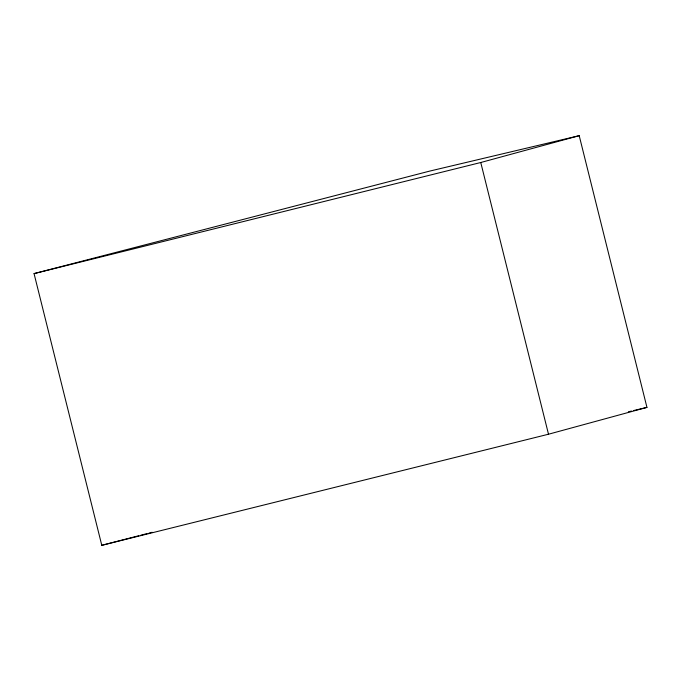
<?xml version="1.0" encoding="UTF-8"?>
<svg xmlns="http://www.w3.org/2000/svg" width="681" height="681" viewBox="0 0 681 681"><rect width="100%" height="100%" fill="white"/><g stroke="black" fill="none" stroke-linecap="round" stroke-linejoin="round"><path stroke-width="1.02" d="M34.05 273.609L480.76 162.512L579.208 135.681L646.95 407.391L548.503 434.223L101.792 545.319L34.05 273.609L429.685 171.101L579.208 135.681M101.792 545.319L138.788 535.734M140.848 535.206L147.011 533.606M149.062 533.078L152.152 532.278M628.393 411.792L631.483 411.052M633.543 410.566L646.95 407.391M480.76 162.512L548.503 434.223"/></g></svg>
